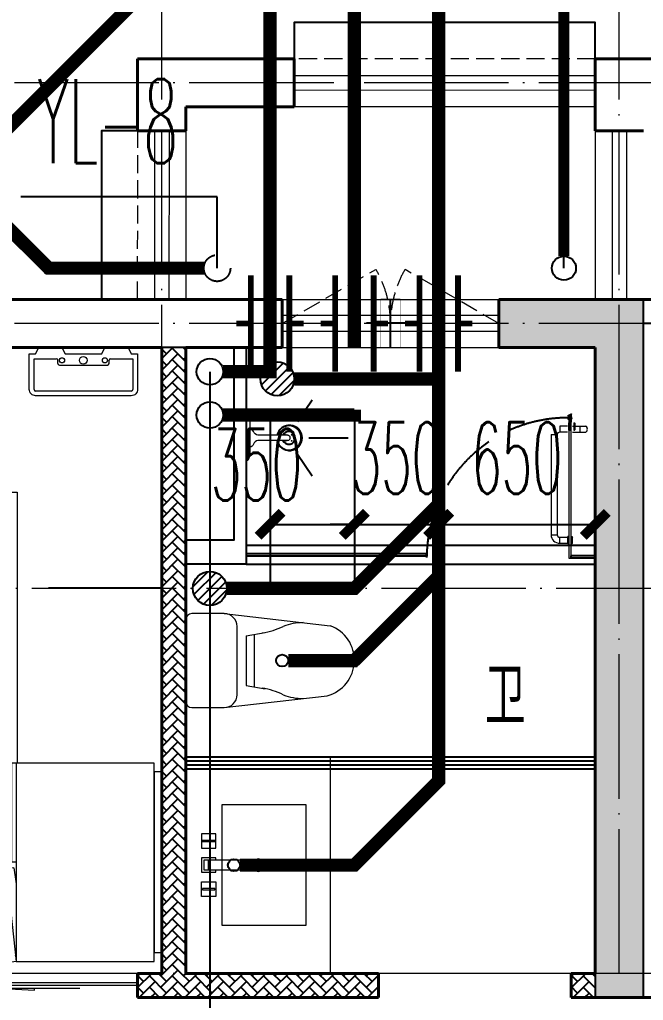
# Model space of a CAD drawing. Extents: x 27938 to 1042331, y -235042 to 1535213.
# Drawn here: x 723927 to 726517, y 679745 to 683820 of the extents above; entities that cross this region are included whole.
import ezdxf

# ---------------------------------------------------------------- set-up
doc = ezdxf.new("R2010")
doc.units = 0
doc.header["$LTSCALE"] = 1000
doc.header["$MEASUREMENT"] = 0
doc.linetypes.add('DASH', pattern=[0.35, 0.25, -0.1])
doc.linetypes.add('DOTE', pattern=[2.42, 2, -0.2, 0.02, -0.2])
for name, color, linetype in [('$RECOVER_210609100354-13', 7, 'Continuous'), ('$RECOVER_210609100354-32', 7, 'Continuous'), ('AH-FURNITURE', 1, 'Continuous'), ('COLUMN', 9, 'Continuous'), ('CURTWALL', 4, 'Continuous'), ('DIM_凝结', 3, 'Continuous'), ('DIM_污水', 3, 'Continuous'), ('DIM_雨水', 3, 'Continuous'), ('DIM_餐饮排水', 3, 'Continuous'), ('EQUIP_地漏', 7, 'Continuous'), ('EQUIP_污水', 7, 'Continuous'), ('IP-bath&kitchen-JOHNSON', 4, 'Continuous'), ('P-bath&kitchen-JOHNSON', 4, 'Continuous'), ('PIPE-凝结', 150, 'N'), ('PIPE-污水', 2, 'W'), ('PIPE-雨水', 4, 'Y'), ('PIPE-餐饮排水', 41, 'P'), ('PUB_TEXT', 4, 'Continuous'), ('TWT_DIM', 3, 'Continuous'), ('VALVE_污水', 7, 'Continuous'), ('VPIPE-凝结', 150, 'Continuous'), ('VPIPE-污水', 2, 'W'), ('VPIPE-雨水', 4, 'DASH'), ('VPIPE-餐饮排水', 41, 'P'), ('保温', 6, 'Continuous'), ('建筑-排气道', 9, 'Continuous'), ('机电标识类', 1, 'Continuous'), ('看线', 251, 'Continuous')]:
    doc.layers.add(name, color=color, linetype=linetype)
for name, color, linetype, lineweight in [('DOTE', 19, 'DOTE', 9), ('LVTRY', 1, 'Continuous', 13), ('PUB_HATCH', 8, 'Continuous', 9), ('WALL', 9, 'Continuous', 40), ('WINDOW', 8, 'Continuous', 15), ('平面-栏杆', 135, 'Continuous', 15), ('平面-看线', 45, 'Continuous', 15), ('平面-空调室内机', 176, 'Continuous', 9), ('平面-空调预留孔', 173, 'Continuous', 15), ('空调', 76, 'Continuous', 13), ('立面-洞口示意', 152, 'Continuous', 13)]:
    doc.layers.add(name, color=color, linetype=linetype, lineweight=lineweight)
doc.styles.add('_TCH_DIM_T3', font='SIMPLEX.shx', dxfattribs={"width": 0.494118, "bigfont": 'GBCBIG.shx'})
doc.styles.add('_TWT_SERIAL', font='simplex.shx', dxfattribs={"width": 0.6, "oblique": 10, "height": 3, "bigfont": 'aadri.shx'})
doc.styles.add('DIM_FONT', font='SIMPLEX.shx', dxfattribs={"width": 0.56})
doc.styles.get("Standard").update_dxf_attribs({"font": 'gbenor.shx', "bigfont": 'gbcbig.shx'})
doc.linetypes.add('N', pattern='A,3,-0.2,["N",Standard,S=0.25,R=0,X=-0.1,Y=-0.115],-0.2', length=3.4)
doc.linetypes.add('P', pattern='A,3,-0.2,["P",Standard,S=0.25,R=0,X=-0.1,Y=-0.115],-0.2', length=3.4)
doc.linetypes.add('W', pattern='A,3,-0.2,["W",Standard,S=0.25,R=0,X=-0.1,Y=-0.115],-0.2', length=3.4)
doc.linetypes.add('Y', pattern='A,3,-0.2,["Y",Standard,S=0.25,R=0,X=-0.1,Y=-0.115],-0.2', length=3.4)
doc.dimstyles.new('_TWT_ARCH&&100', dxfattribs={"dimtxt": 297.5, "dimasz": 100, "dimexe": 250, "dimexo": 300, "dimgap": 126.25, "dimtad": 1, "dimdec": 0, "dimzin": 0, "dimdsep": 46, "dimtxsty": '_TCH_DIM_T3', "dimblk": 'ARCHTICK', "dimcen": 0.09, "dimclrt": 7, "dimazin": 2, "dimtfac": 1, "dimtdec": 0, "dimtix": 1, "dimtmove": 2, "dimatfit": 3, "dimfxl": 1, "dimtolj": 1, "dimtzin": 0, "dimarcsym": 0})
pattern_1 = [(45, (0, 0), (0, 47.4157523), [100.584, -33.528]), (135, (23.708, 23.708), (3e-15, 47.4157523), [100.584, -33.528])]

# ---------------------------------------------------------------- blocks, each defined once
blk = doc.blocks.new('HFHFHFHFTF')
at = {"layer": 'PUB_HATCH'}
blk.add_hatch(color=256, dxfattribs=at).paths.add_polyline_path([(580416.6, 373823.7), (579816.6, 373823.7), (579816.6, 373623.7), (580216.6, 373623.7), (580216.6, 370923.7), (580416.6, 370923.7)])
at = {"layer": 'COLUMN', "color": 8}
for p, q in [((580416.6, 373823.7), (579816.6, 373823.7)), ((579816.6, 373823.7), (579816.6, 373623.7)), ((580416.6, 370923.7), (580416.6, 373823.7)), ((579816.6, 373623.7), (580216.6, 373623.7)), ((580216.6, 373623.7), (580216.6, 370923.7)), ((580216.6, 370923.7), (580416.6, 370923.7))]:
    blk.add_line(p, q, dxfattribs=at)
blk = doc.blocks.new('dongkong')
at = {"color": 0}
blk.add_wipeout([(-603756, 210771), (-603756, 210570.8), (-603836, 210570.8), (-603836, 210771)], dxfattribs=at)
at = {"layer": '机电标识类', "color": 0, "linetype": 'DASH', "ltscale": 400}
for p, q in [((-603796, 210771), (-603796, 210570.8)), ((-603896, 210670.7), (-603696, 210670.7))]:
    blk.add_line(p, q, dxfattribs=at)
at = {"layer": '空调', "color": 0, "linetype": 'DASH', "const_width": 2}
blk.add_lwpolyline([(-603756, 210771), (-603756, 210570.8), (-603836, 210570.8), (-603836, 210771)], close=True, dxfattribs=at)
blk = doc.blocks.new('VDVDVDCZSCCS')
at = {"layer": '保温', "linetype": 'ByBlock', "ltscale": 10}
h = blk.add_hatch(dxfattribs=at)
h.set_pattern_fill('AR-HBONE', color=251, scale=55)
h.set_pattern_definition(pattern_1)
h.paths.add_polyline_path([(554116.6, 373623.7), (554116.5, 371023.7), (554016.5, 371023.7), (554016.6, 373623.7)])
h = blk.add_hatch(dxfattribs=at)
h.set_pattern_fill('AR-HBONE', color=251, scale=55)
h.set_pattern_definition(pattern_1)
edge = h.paths.add_edge_path()
edge.add_line((553916.6, 370923.7), (553916.6, 371023.7))
edge.add_line((553917.7, 371023.7), (554916.5, 371023.7))
edge.add_line((554916.5, 371023.7), (554916.5, 370923.7))
edge.add_line((554916.5, 370923.7), (553916.6, 370923.7))
h = blk.add_hatch(dxfattribs=at)
h.set_pattern_fill('AR-HBONE', color=251, scale=55)
h.set_pattern_definition(pattern_1)
h.paths.add_polyline_path([(555716.5, 370923.7), (555716.5, 371023.7), (555816.5, 371023.7), (555816.5, 370923.7)])
at = {"layer": '保温', "color": 251, "linetype": 'ByBlock', "ltscale": 10}
blk.add_line((554116.6, 373623.7), (554016.6, 373623.7), dxfattribs=at)
blk = doc.blocks.new('A$C60D053AF')
at = {"layer": 'AH-FURNITURE', "color": 0}
for p, q in [((192.5, -71), (327.6, -71)), ((232.5, -90), (128.3, -90)), ((232.5, -110), (128.3, -110)), ((192.5, -91), (327.6, -91)), ((341.7, -96.9), (370, -143.2)), ((355.9, -82.7), (384.2, -129)), ((245, -129.5), (245, -122.5)), ((265, -129.5), (265, -122.5)), ((255, -281), (255, -251)), ((255, -281), (393, -281)), ((393, -281), (393, -251))]:
    blk.add_line(p, q, dxfattribs=at)
for points in [[(170, -68, 1), (170, -94), (192.5, -94), (192.5, -68)], [(234, -251), (414, -251, 0.414214), (424, -241), (424, -111, 0.414214), (414, -101), (234, -101, 0.414214), (224, -111), (224, -241, 0.414214)], [(268, -122.5), (268, -107, 0.414214), (248, -87), (232.5, -87), (232.5, -113), (242, -113), (242, -122.5)], [(242, -152, 1), (268, -152), (268, -129.5), (242, -129.5)], [(383.8, -161.2, 1), (402.2, -142.8), (386.3, -126.9), (367.9, -145.3)]]:
    blk.add_lwpolyline(points, format="xyb", close=True, dxfattribs=at)
for centre, radius in [((100, -100), 30), ((255, -152), 15), ((255, -152), 10), ((393, -152), 15), ((393, -152), 10)]:
    blk.add_circle(centre, radius, dxfattribs=at)
for radius in [40, 20]:
    blk.add_arc((327.6, -111), radius, 45, 90, dxfattribs=at)
blk = doc.blocks.new('*U40')
h = blk.add_hatch(color=0)
h.set_gradient(color1=(0, 0, 255), rotation=180, tint=1)
h.paths.add_polyline_path([(0, 0), (-6.35, -6.35), (-6.35, -2.159), (-15, -2.159), (-15, 2.159), (-6.35, 2.159), (-6.35, 6.35)])
at = {"color": 0, "linetype": 'Continuous'}
blk.add_lwpolyline([(0, 0), (-6.35, -6.35), (-6.35, -2.159), (-15, -2.159), (-15, 2.159), (-6.35, 2.159), (-6.35, 6.35)], close=True, dxfattribs=at)
blk = doc.blocks.new('sgrsefv')
at = {"layer": 'PUB_HATCH'}
blk.add_hatch(color=0, dxfattribs=at).paths.add_polyline_path([(1112933.3, 840916.3), (1112933.3, 840646.3), (1113073.3, 840646.3), (1113073.3, 840661.3), (1112968.3, 840661.3), (1112948.3, 840681.3), (1112948.3, 840881.3), (1112968.3, 840901.3), (1113288.3, 840901.3), (1113308.3, 840881.3), (1113308.3, 840681.3), (1113288.3, 840661.3), (1113183.3, 840661.3), (1113183.3, 840646.3), (1113323.3, 840646.3), (1113323.3, 840916.3)])
at = {"layer": 'LVTRY', "color": 0}
for p, q in [((1113073.3, 840661.3), (1113073.3, 840646.3)), ((1113183.3, 840661.3), (1113183.3, 840646.3))]:
    blk.add_line(p, q, dxfattribs=at)
for points in [[(1112918.3, 840931.3), (1113338.3, 840931.3), (1113338.3, 840631.3), (1112918.3, 840631.3)], [(1112933.3, 840916.3), (1113323.3, 840916.3), (1113323.3, 840646.3), (1112933.3, 840646.3)], [(1113288.3, 840661.3), (1112968.3, 840661.3), (1112948.3, 840681.3), (1112948.3, 840881.3), (1112968.3, 840901.3), (1113288.3, 840901.3), (1113308.3, 840881.3), (1113308.3, 840681.3), (1113288.3, 840661.3)]]:
    blk.add_lwpolyline(points, close=True, dxfattribs=at)
at = {"layer": '立面-洞口示意', "color": 0}
blk.add_lwpolyline([(1112918.3, 840931.3), (1113181.8, 840837.4), (1113338.3, 840631.3)], dxfattribs=at)
at = {"layer": '建筑-排气道', "color": 8, "xscale": -5, "yscale": 5, "zscale": 5, "rotation": 270}
blk.add_blockref('*U40', (1113118.4, 840599), dxfattribs=at)
blk = doc.blocks.new('rtyg7uyhg')
at = {"layer": 'LVTRY', "color": 0}
for p, q in [((194234.6, 45488.8), (193621, 45488.8)), ((193590.3, 45458.1), (193590.3, 45069.5)), ((193896.4, 45429.9), (193857.6, 45326.3)), ((193925.8, 45440.4), (193940.1, 45432.2)), ((194265.3, 45069.5), (194265.3, 45458.1)), ((193682.3, 45407), (193887.8, 45407)), ((193875.3, 45316), (193945.6, 45401.5)), ((194111.9, 45407), (194173.3, 45407)), ((193621, 45130.8), (193621, 45345.6)), ((193857.6, 45326.3), (193875.3, 45316)), ((194009.6, 45345.6), (194009.6, 45130.8)), ((194050.5, 45130.8), (194050.5, 45345.6)), ((194234.6, 45345.6), (194234.6, 45130.8)), ((193948.3, 45069.5), (193682.3, 45069.5)), ((194173.3, 45069.5), (194111.9, 45069.5)), ((193621, 45038.8), (194234.6, 45038.8))]:
    blk.add_line(p, q, dxfattribs=at)
for centre, radius in [((193866.4, 45437.7), 20.5), ((193989.2, 45437.7), 20.5), ((194071, 45437.7), 20.5), ((193815.3, 45238.2), 25.6), ((194137.5, 45238.2), 25.6)]:
    blk.add_circle(centre, radius, dxfattribs=at)
for centre, radius, start, end in [((193621, 45458.1), 30.7, 90, 180), ((194234.6, 45458.1), 30.7, 360, 90), ((193915.6, 45422.7), 20.5, 60, 159.4623), ((193929.8, 45414.5), 20.5, 320.5377, 60), ((193682.3, 45345.6), 61.4, 90, 180), ((193948.3, 45345.6), 61.4, 360, 90), ((194111.9, 45345.6), 61.4, 90, 180), ((194173.3, 45345.6), 61.4, 360, 90), ((193682.3, 45130.8), 61.4, 180, 270), ((193948.3, 45130.8), 61.4, 270, 360), ((194111.9, 45130.8), 61.4, 180, 270), ((194173.3, 45130.8), 61.4, 270, 360), ((193621, 45069.5), 30.7, 180, 270), ((194234.6, 45069.5), 30.7, 270, 360)]:
    blk.add_arc(centre, radius, start, end, dxfattribs=at)
at = {"layer": 'LVTRY', "color": 0, "style": 'DIM_FONT', "width": 0.8, "flags": 9}
for tag in ['YSIZE', 'XSIZE']:
    blk.add_attdef(tag, (193927.8, 45487.8), '', height=0.5, rotation=90, dxfattribs=at)
blk = doc.blocks.new('A-Kitchen-7')
at = {"layer": 'LVTRY', "color": 0}
for p, q in [((-518.7, 779.7), (-7.2, 834.3)), ((-7.2, 834.3), (-3.6, 810.6)), ((-515, 756), (-518.7, 779.7)), ((-3.6, 810.6), (-515, 756)), ((-29.1, 767), (-112.1, 756)), ((-29.1, 767), (-35.2, 806.4)), ((515, 780), (0, 780)), ((0, 756), (0, 780)), ((515, 756), (515, 780)), ((515, 756), (-515, 756)), ((-515, 756), (-515, 40)), ((-485.6, 760.5), (-484.9, 756)), ((515, 40), (515, 756)), ((-515, 40), (515, 40))]:
    blk.add_line(p, q, dxfattribs=at)
blk.add_lwpolyline([(-468.9, 40), (-468.9, 0), (468.9, 0), (468.9, 40)], close=True, dxfattribs=at)
blk = doc.blocks.new('FRSDFDGDGDRGDR')
at = {"layer": '平面-空调预留孔', "color": 0}
for p, q in [((699612.3, 775044), (699612.3, 775441.2)), ((699618.9, 775447.8), (699746.3, 775447.8)), ((699746.3, 775447.8), (699746.3, 775355.4)), ((699719.9, 775342.2), (699719.9, 775143)), ((699726.5, 775348.8), (699739.7, 775348.8)), ((699726.5, 775136.4), (699739.7, 775136.4)), ((699746.3, 775129.8), (699746.3, 775037.4)), ((699746.3, 775037.4), (699618.9, 775037.4))]:
    blk.add_line(p, q, dxfattribs=at)
blk.add_lwpolyline([(699766.1, 775166.7), (699792.5, 775153.5), (699792.5, 775057.2), (699766.1, 775044), (699766.1, 775017.6), (699618.9, 775017.6, -0.414214), (699592.5, 775044), (699592.5, 775441.2, -0.414214), (699618.9, 775467.6), (699766.1, 775467.6), (699766.1, 775441.2), (699792.5, 775428), (699792.5, 775331.6), (699766.1, 775318.4)], format="xyb", close=True, dxfattribs=at)
for centre, radius in [((699739.7, 775331.6), 10.6), ((699739.7, 775243.2), 15.8), ((699739.7, 775153.5), 10.6)]:
    blk.add_circle(centre, radius, dxfattribs=at)
for centre, start, end in [((699618.9, 775441.2), 90, 180), ((699726.5, 775342.2), 90, 180), ((699739.7, 775355.4), 270, 360), ((699726.5, 775143), 180, 270), ((699739.7, 775129.8), 0, 90), ((699618.9, 775044), 180, 270)]:
    blk.add_arc(centre, 6.6, start, end, dxfattribs=at)
blk = doc.blocks.new('vcxvcdfvdxv')
at = {"layer": 'LVTRY', "color": 0}
for p, q in [((582293.7, 370358.3), (582763.9, 370358.3)), ((582393.7, 369458.3), (582393.7, 370358.3)), ((582547.9, 370115.4), (582763.9, 370358.3)), ((582763.9, 370358.3), (582763.9, 369458.3)), ((582703.7, 370278.3), (582303.7, 370278.3)), ((582338.7, 370238.3), (582623.7, 370238.3)), ((582338.7, 370233.3), (582623.7, 370233.3)), ((582393.7, 370268.3), (582393.7, 369548.3)), ((582578.9, 370168.3), (582578.9, 370258.3)), ((582578.9, 370258.3), (582583.4, 370258.3)), ((582583.4, 370258.3), (582583.4, 370168.3)), ((582713.7, 369548.3), (582713.7, 370268.3)), ((582428.7, 370018.3), (582428.7, 370228.3)), ((582433.7, 370018.3), (582433.7, 370228.3)), ((582628.7, 370228.3), (582628.7, 370018.3)), ((582633.7, 370228.3), (582633.7, 370018.3)), ((582583.4, 370168.3), (582578.9, 370168.3)), ((582293.7, 370115.4), (582547.9, 370115.4)), ((582393.7, 369700.3), (582393.7, 370115.4)), ((582408.7, 370125.6), (582536.2, 370125.6)), ((582408.7, 370121.1), (582408.7, 370125.6)), ((582536.2, 370121.1), (582408.7, 370121.1)), ((582653.7, 370125.6), (582526.2, 370125.6)), ((582526.2, 370125.6), (582526.2, 370121.1)), ((582526.2, 370121.1), (582653.7, 370121.1)), ((582536.2, 370125.6), (582536.2, 370121.1)), ((582547.9, 370115.4), (582547.9, 369700.3)), ((582653.7, 370121.1), (582653.7, 370125.6)), ((582583.4, 370078.3), (582578.9, 370078.3)), ((582578.9, 370078.3), (582578.9, 369988.3)), ((582583.4, 369988.3), (582583.4, 370078.3)), ((582623.7, 370013.3), (582338.7, 370013.3)), ((582623.7, 370008.3), (582338.7, 370008.3)), ((582578.9, 369988.3), (582583.4, 369988.3)), ((582693.1, 369958.3), (582654.3, 369958.3)), ((582673.7, 369938.9), (582673.7, 369977.7)), ((582673.7, 369838.9), (582673.7, 369877.7)), ((582578.9, 369738.3), (582578.9, 369828.3)), ((582578.9, 369828.3), (582583.4, 369828.3)), ((582583.4, 369828.3), (582583.4, 369738.3)), ((582693.1, 369858.3), (582654.3, 369858.3)), ((582623.7, 369808.3), (582338.7, 369808.3)), ((582623.7, 369803.3), (582338.7, 369803.3)), ((582428.7, 369798.3), (582428.7, 369588.3)), ((582433.7, 369798.3), (582433.7, 369588.3)), ((582628.7, 369588.3), (582628.7, 369798.3)), ((582633.7, 369588.3), (582633.7, 369798.3)), ((582583.4, 369738.3), (582578.9, 369738.3)), ((582547.9, 369700.3), (582293.7, 369700.3)), ((582536.2, 369695.6), (582408.7, 369695.6)), ((582408.7, 369695.6), (582408.7, 369691.1)), ((582408.7, 369691.1), (582536.2, 369691.1)), ((582526.2, 369691.1), (582526.2, 369695.6)), ((582526.2, 369695.6), (582653.7, 369695.6)), ((582653.7, 369691.1), (582526.2, 369691.1)), ((582536.2, 369691.1), (582536.2, 369695.6)), ((582763.9, 369458.3), (582547.9, 369700.3)), ((582653.7, 369695.6), (582653.7, 369691.1)), ((582583.4, 369648.3), (582578.9, 369648.3)), ((582578.9, 369648.3), (582578.9, 369558.3)), ((582583.4, 369558.3), (582583.4, 369648.3)), ((582338.7, 369583.3), (582623.7, 369583.3)), ((582303.7, 369538.3), (582703.7, 369538.3)), ((582338.7, 369578.3), (582623.7, 369578.3)), ((582578.9, 369558.3), (582583.4, 369558.3)), ((582763.9, 369458.3), (582293.7, 369458.3))]:
    blk.add_line(p, q, dxfattribs=at)
blk.add_lwpolyline([(582893.7, 368758.3), (582893.7, 370758.3), (583993.7, 370758.3), (583993.7, 369632.3)], dxfattribs=at)
for centre, radius in [((582481.2, 370123.3), 29.7), ((582481.2, 370123.3), 11.7), ((582673.7, 369958.3), 17), ((582673.7, 369858.3), 17), ((582481.2, 369693.3), 29.7), ((582481.2, 369693.3), 11.7)]:
    blk.add_circle(centre, radius, dxfattribs=at)
for centre, radius, start, end in [((582403.7, 370268.3), 10, 90, 180), ((582703.7, 370268.3), 10, 0, 90), ((582438.7, 370228.3), 10, 90, 180), ((582438.7, 370228.3), 5, 90, 180), ((582623.7, 370228.3), 10, 0, 90), ((582623.7, 370228.3), 5, 0, 90), ((582481.2, 370123.3), 56.7, 2.2742, 87.7258), ((582481.2, 370123.3), 52.2, 2.4704, 87.5296), ((582581.2, 370123.3), 56.7, 92.2742, 177.7258), ((582581.2, 370123.3), 52.2, 92.4704, 177.5296), ((582481.2, 370123.3), 56.7, 272.2742, 357.7258), ((582481.2, 370123.3), 52.2, 272.4704, 357.5296), ((582581.2, 370123.3), 56.7, 182.2742, 267.7258), ((582581.2, 370123.3), 52.2, 182.4704, 267.5296), ((582438.7, 370018.3), 10, 180, 270), ((582438.7, 370018.3), 5, 180, 270), ((582623.7, 370018.3), 5, 270, 0), ((582623.7, 370018.3), 10, 270, 0), ((582438.7, 369798.3), 10, 90, 180), ((582438.7, 369798.3), 5, 90, 180), ((582623.7, 369798.3), 10, 0, 90), ((582623.7, 369798.3), 5, 0, 90), ((582481.2, 369693.3), 56.7, 2.2742, 87.7258), ((582481.2, 369693.3), 52.2, 2.4704, 87.5296), ((582581.2, 369693.3), 56.7, 92.2742, 177.7258), ((582581.2, 369693.3), 52.2, 92.4704, 177.5296), ((582481.2, 369693.3), 56.7, 272.2742, 357.7258), ((582481.2, 369693.3), 52.2, 272.4704, 357.5296), ((582581.2, 369693.3), 56.7, 182.2742, 267.7258), ((582581.2, 369693.3), 52.2, 182.4704, 267.5296), ((582438.7, 369588.3), 10, 180, 270), ((582438.7, 369588.3), 5, 180, 270), ((582623.7, 369588.3), 5, 270, 0), ((582623.7, 369588.3), 10, 270, 0), ((582403.7, 369548.3), 10, 180, 270), ((582703.7, 369548.3), 10, 270, 0)]:
    blk.add_arc(centre, radius, start, end, dxfattribs=at)
at = {"color": 8}
for name, p in [('sgrsefv', (-530624.6, -469573)), ('rtyg7uyhg', (389578.4, 325769.5))]:
    blk.add_blockref(name, p, dxfattribs=at)
at = {"color": 8, "rotation": 90}
blk.add_blockref('FRSDFDGDGDRGDR', (1359511.2, -328434.2), dxfattribs=at)
at = {"color": 8, "xscale": -1, "rotation": 90}
blk.add_blockref('A$C60D053AF', (582713.7, 371358.3), dxfattribs=at)
at = {"layer": 'LVTRY', "color": 8, "extrusion": (0, 0, -1), "xscale": -0.7999999999883585, "yscale": 0.7999999999883585, "zscale": -0.7999999999883585, "rotation": 270}
blk.add_blockref('A-Kitchen-7', (-584593.7, 369220.3), dxfattribs=at)
blk = doc.blocks.new('HFTHFFGHFH')
at = {"layer": 'DOTE', "linetype": 'DOTE', "ltscale": 0.3}
for p, q in [((578416.6, 602648.8), (578416.6, 612948.8)), ((580316.6, 602648.8), (580316.6, 612948.8)), ((587116.6, 606348.8), (534316.6, 606348.8)), ((587116.6, 605348.8), (534316.6, 605348.8)), ((534316.6, 604248.8), (587116.6, 604248.8)), ((587116.6, 602648.8), (534316.6, 602648.8))]:
    blk.add_line(p, q, dxfattribs=at)
blk = doc.blocks.new('rrrrrrrrrrrra')
at = {"color": 0}
for p, q in [((-112.4, 458.7), (-112.4, 324.3)), ((252.6, 483.7), (-87.4, 483.7)), ((277.6, 324.3), (277.6, 458.7)), ((-112.4, 324.3), (-63.7, -103.4)), ((277.6, 324.3), (227.5, -115.6)), ((-59.1, 271.1), (224.3, 271.1)), ((-20.6, 232.4), (-34.2, 153.6)), ((185.8, 232.4), (-20.6, 232.4)), ((185.8, 232.4), (199.4, 153.6)), ((191.3, 200.5), (-26.1, 200.5))]:
    blk.add_line(p, q, dxfattribs=at)
for centre, radius, start, end in [((-87.4, 458.7), 25, 90, 180), ((252.6, 458.7), 25, 0, 90), ((-59.1, 324.3), 53.3, 180, 270), ((224.3, 324.3), 53.3, 270, 0), ((-322.6, 209.8), 293.8, 333.5369, 351.4828), ((487.8, 209.8), 293.8, 188.5172, 206.4631), ((149, -3.2), 224.1, 158.5202, 180), ((16.2, -3.2), 224.1, 0, 21.4798), ((83.8, -63.6), 152.8, 195.0773, 340.1181)]:
    blk.add_arc(centre, radius, start, end, dxfattribs=at)
blk = doc.blocks.new('A$C1E0F638F')
at = {"color": 0}
for points in [[(499.7, 435.1), (499.7, 85.1), (0, 85.1), (0, 435.1)], [(269.9, 30), (229.9, 30), (229.9, 195), (269.9, 195)], [(119.9, 0), (179.9, 0), (179.9, 60), (119.9, 60)], [(146.9, 55), (152.9, 55), (152.9, 5), (146.9, 5)], [(379.9, 0), (319.9, 0), (319.9, 60), (379.9, 60)], [(352.9, 55), (346.9, 55), (346.9, 5), (352.9, 5)], [(229.9, 30), (269.9, 30), (269.9, 10), (229.9, 10)]]:
    blk.add_lwpolyline(points, close=True, dxfattribs=at)
blk.add_lwpolyline([(269.9, 60), (279.9, 60), (279.9, 0), (219.9, 0), (219.9, 60), (229.9, 60)], dxfattribs=at)
blk.add_circle((249.9, 236.3), 26, dxfattribs=at)
blk = doc.blocks.new('135')
blk.add_hatch(color=0).paths.add_polyline_path([(4.8, 1.8), (3.6, -1), (-4.7, 2.5), (-3.5, 5.3)])
at = {"color": 0}
for p, q in [((-6.3, 2.6), (5.4, -2.3)), ((-5.7, 2.9), (-5.2, 2.7)), ((-5.6, 18.9), (-3.4, 19.4)), ((-3.4, 19.4), (-5.5, 19.4)), ((5.2, 10.9), (-5.3, 10.9)), ((5.2, 9.7), (-5.2, 9.7)), ((-5.2, 2.7), (-3.8, 5.9)), ((-5, 10.9), (-5, 30.5)), ((-3.8, 5.9), (5.4, 2.1)), ((0, 0), (0, 39.1)), ((5.6, 18.9), (3.4, 19.3)), ((3.4, 19.3), (5.6, 19.3)), ((4.1, -1.2), (5.4, 2.1)), ((5, 10.9), (5, 32.3)), ((4.1, -1.2), (5.7, -1.8))]:
    blk.add_line(p, q, dxfattribs=at)
for centre, radius, start, end in [((6.2, 15.8), 13.5, 151.0147, 204.8403), ((13.5, 4.2), 20.5, 163.0924, 182.0012), ((-6, 3.6), 1, 184.2275, 248.4661), ((8.6, 15.5), 14.6, 166.278, 198.0953), ((13.5, 4.2), 19.5, 163.7443, 182.5269), ((-5.5, 3.3), 0.5, 181.9385, 247.2597), ((-5.2, 22.1), 0.5, 335.7643, 151.0147), ((3.8, 18.1), 9.42, 155.7643, 171.9773), ((5.2, 22.3), 0.5, 29.8425, 204.574), ((-5.9, 17.2), 11.7, 10.475, 24.574), ((29.1, 6.7), 24, 172.9439, 199.2318), ((-6.3, 15.4), 12.4, 338.6449, 16.0476), ((-6, 15.8), 13.4, 334.9111, 29.8425), ((26.4, 6.3), 20.6, 169.1454, 199.9526), ((5.9, -1.2), 1.17, 247.4597, 19.9526), ((5.9, -1.4), 0.5, 247.4597, 19.2318)]:
    blk.add_arc(centre, radius, start, end, dxfattribs=at)
blk.add_open_spline([(-5, 30.5), (-4.1, 31.3), (-2.3, 33), (0.9, 29.2), (3.5, 31.1), (5, 32.3)], degree=3, knots=[0, 0, 0, 0, 3.066329, 6.218313, 11.124135, 11.124135, 11.124135, 11.124135], dxfattribs=at)
blk = doc.blocks.new('SDFAWERAWER')
at = {"layer": 'LVTRY', "color": 0}
for p, q in [((593941.2, -1242210.1), (593783.7, -1242594.8)), ((593941.2, -1242210.1), (593964.6, -1242219.7)), ((593987.8, -1242190.5), (593978.2, -1242214)), ((594017.1, -1242202.5), (593987.8, -1242190.5)), ((594015.8, -1242220.4), (594027.2, -1242192.7)), ((594025.7, -1242203.9), (594018.5, -1242221.5)), ((594022.6, -1242211.4), (594029.8, -1242193.8)), ((594025.4, -1242210.8), (594031.1, -1242196.8)), ((594027.2, -1242192.7), (594033, -1242195.1)), ((594029.8, -1242193.8), (594031.1, -1242196.8)), ((594032.2, -1242197.2), (594033, -1242195.1)), ((594033, -1242195.1), (594034, -1242197.4)), ((594033.8, -1242197.9), (594034, -1242197.4)), ((594047.3, -1242200.9), (594035.9, -1242228.7)), ((594041.6, -1242228.5), (594051.2, -1242205)), ((594049.9, -1242202), (594043.3, -1242218.2)), ((594047.3, -1242200.9), (594049.9, -1242202)), ((594049.9, -1242202), (594051.2, -1242205)), ((593964.6, -1242219.7), (593807.2, -1242604.4)), ((594007.5, -1242226), (593978.2, -1242214)), ((594015.8, -1242220.4), (594021.7, -1242222.8)), ((594018.5, -1242221.5), (594021.5, -1242220.3)), ((594025.4, -1242210.8), (594021.5, -1242220.3)), ((594022.6, -1242220.7), (594021.7, -1242222.8)), ((594021.7, -1242222.8), (594023.9, -1242221.9)), ((594024.2, -1242221.4), (594023.9, -1242221.9)), ((594027.7, -1242234.3), (594078.4, -1242255)), ((594035.9, -1242228.7), (594038.6, -1242229.7)), ((594037.3, -1242210.8), (594088, -1242231.6)), ((594038.6, -1242229.7), (594045.2, -1242213.6)), ((594038.6, -1242229.7), (594041.6, -1242228.5)), ((594057.1, -1242246.3), (594066.7, -1242222.8)), ((593783.7, -1242594.8), (593807.2, -1242604.4)), ((593803.2, -1242641.3), (593812.8, -1242617.9)), ((593812.8, -1242617.9), (593842.2, -1242629.9)), ((593803.2, -1242641.3), (593832.6, -1242653.3)), ((593842.2, -1242629.9), (593832.6, -1242653.3)), ((593833.8, -1242656.3), (593832.6, -1242653.3)), ((593845.2, -1242628.6), (593833.8, -1242656.3)), ((593836.5, -1242657.4), (593833.8, -1242656.3)), ((593847.8, -1242629.7), (593836.5, -1242657.4)), ((593845.2, -1242628.6), (593842.2, -1242629.9)), ((593847.8, -1242629.7), (593845.2, -1242628.6)), ((593847.1, -1242661.8), (593858.5, -1242634.1)), ((593849.8, -1242662.9), (593861.2, -1242635.2)), ((593852.1, -1242661.9), (593862.1, -1242637.4)), ((593858.5, -1242634.1), (593861.2, -1242635.2)), ((593861.2, -1242635.2), (593862.1, -1242637.4)), ((593847.1, -1242661.8), (593849.8, -1242662.9))]:
    blk.add_line(p, q, dxfattribs=at)
blk.add_lwpolyline([(593823.5, -1242717), (594045.8, -1242173.9), (594036.5, -1242170.2), (593814.2, -1242713.2)], close=True, dxfattribs=at)
blk.add_arc((594075.3, -1242240), 15.3, 281.7932, 33.7019, dxfattribs=at)
for centre, major_axis, start_param, end_param in [((593974.2, -1242223.6), (3.93, 9.6), 0, 1.570796), ((593816.8, -1242608.3), (13.5, 33.1), 1.570796, 3.141593), ((593816.8, -1242608.3), (3.93, 9.6), 1.570796, 3.141593)]:
    blk.add_ellipse(centre, major_axis=major_axis, ratio=1, start_param=start_param, end_param=end_param, dxfattribs=at)
at = {"layer": 'P-bath&kitchen-JOHNSON', "color": 0, "linetype": 'DASH'}
blk.add_arc((593809.8, -1242714), 586.2, 67.5369, 157.1325, dxfattribs=at)
at = {"layer": 'LVTRY', "color": 8, "xscale": -1, "rotation": 157.7329157530927}
blk.add_blockref('135', (594045.3, -1242161.9), dxfattribs=at)
blk = doc.blocks.new('A$C5DCB2F21')
at = {"layer": 'IP-bath&kitchen-JOHNSON', "color": 0}
for p, q in [((-68.3, -213.2), (-157.7, -275)), ((68.2, -213.2), (157.6, -275)), ((-0.1, -261.4), (-0.1, -424.7))]:
    blk.add_line(p, q, dxfattribs=at)
for centre, major_axis, ratio, start_param, end_param in [((0, -178.8), (-51, 0), 0.990052, -1.36297, 4.504563), ((0, -177.8), (-26.8, 0), 0.994812, -1.167677, 4.309269)]:
    blk.add_ellipse(centre, major_axis=major_axis, ratio=ratio, start_param=start_param, end_param=end_param, dxfattribs=at)
at = {"layer": 'LVTRY', "color": 0}
for p, q in [((73.6, 0), (-73.6, 0)), ((-10.5, -173.5), (-10.5, -49.3)), ((10.6, -173.5), (10.6, -49.3))]:
    blk.add_line(p, q, dxfattribs=at)
blk.add_lwpolyline([(73.6, 0), (73.6, -15.8), (-73.6, -15.8), (-73.6, 0)], dxfattribs=at)
for points in [[(-26.3, -30.7, -0.364142), (-37.8, -15.8, -0.020495)], [(-10.5, -49.4, 0.214893), (-26.3, -30.7, 7.649644)], [(10.6, -49.3, -0.21439), (26.3, -30.7, -7.649644)], [(26.3, -30.7, 0.364142), (37.8, -15.8, 0.020495)]]:
    blk.add_lwpolyline(points, format="xyb", dxfattribs=at)
blk.add_arc((0, -173.5), 10.5, 180, 0, dxfattribs=at)
for centre, major_axis, ratio, start_param, end_param in [((0, -181.3), (53.6, 0), 0.987577, 1.76809, 7.656688), ((-12.4, -164.7), (0, 1.43), 0.85, -1.570796, 4.712389), ((-12.4, -189.2), (0, 1.43), 0.85, 4.712389, 10.995574), ((12.5, -164.7), (0, 1.43), 0.85, 4.712389, 10.995574), ((12.5, -189.2), (0, 1.43), 0.85, 4.712389, 10.995574)]:
    blk.add_ellipse(centre, major_axis=major_axis, ratio=ratio, start_param=start_param, end_param=end_param, dxfattribs=at)
blk = doc.blocks.new('_ArchTick')
at = {"color": 0, "linetype": 'ByBlock', "const_width": 0.4}
blk.add_lwpolyline([(-0.5, -0.5), (0.5, 0.5)], dxfattribs=at)
blk = doc.blocks.new('*D152')
at = {"layer": 'Defpoints', "color": 0}
for p in [(724966.6, 682457.2), (725316.6, 682457.2), (725316.6, 681723)]:
    blk.add_point(p, dxfattribs=at)
at = {"layer": 'TWT_DIM', "color": 0, "lineweight": -2}
for p, q in [((724966.6, 682157.2), (724966.6, 681473)), ((725316.6, 682157.2), (725316.6, 681473)), ((724966.6, 681723), (725316.6, 681723))]:
    blk.add_line(p, q, dxfattribs=at)
at = {"layer": 'TWT_DIM', "color": 0, "lineweight": -2, "xscale": 100, "yscale": 100, "zscale": 100}
for p, rotation in [((724966.6, 681723), 179.999910245059), ((725316.6, 681723), 359.999910245059)]:
    blk.add_blockref('_ArchTick', p, dxfattribs=dict(at, rotation=rotation))
at = {"layer": 'TWT_DIM', "color": 7, "insert": (724910.1, 681970.6), "char_height": 297.5, "attachment_point": 5, "rotation": 359.9999, "style": '_TCH_DIM_T3'}
blk.add_mtext('\\A1;350', dxfattribs=at)
blk = doc.blocks.new('*D153')
at = {"layer": 'Defpoints', "color": 0}
for p in [(725316.6, 682457.2), (725666.6, 682457.2), (725666.6, 681723)]:
    blk.add_point(p, dxfattribs=at)
at = {"layer": 'TWT_DIM', "color": 0, "lineweight": -2}
for p, q in [((725316.6, 682157.2), (725316.6, 681473)), ((725666.6, 682157.2), (725666.6, 681473)), ((725316.6, 681723), (725216.6, 681723)), ((725316.6, 681723), (725666.6, 681723)), ((725666.6, 681723), (725766.6, 681723))]:
    blk.add_line(p, q, dxfattribs=at)
at = {"layer": 'TWT_DIM', "color": 0, "lineweight": -2, "xscale": 100, "yscale": 100, "zscale": 100}
for p, rotation in [((725316.6, 681723), 359.999910245084), ((725666.6, 681723), 179.999910245084)]:
    blk.add_blockref('_ArchTick', p, dxfattribs=dict(at, rotation=rotation))
at = {"layer": 'TWT_DIM', "color": 7, "insert": (725491.6, 681998), "char_height": 297.5, "attachment_point": 5, "rotation": 359.9999, "style": '_TCH_DIM_T3'}
blk.add_mtext('\\A1;350', dxfattribs=at)
blk = doc.blocks.new('*D154')
at = {"layer": 'Defpoints', "color": 0}
for p in [(725666.6, 682457.2), (726316.6, 682457.2), (726316.6, 681723)]:
    blk.add_point(p, dxfattribs=at)
at = {"layer": 'TWT_DIM', "color": 0, "lineweight": -2}
for p, q in [((725666.6, 682157.2), (725666.6, 681473)), ((726316.6, 682157.2), (726316.6, 681473)), ((725666.6, 681723), (726316.6, 681723))]:
    blk.add_line(p, q, dxfattribs=at)
at = {"layer": 'TWT_DIM', "color": 0, "lineweight": -2, "xscale": 100, "yscale": 100, "zscale": 100}
for p, rotation in [((725666.6, 681723), 179.9999102450641), ((726316.6, 681723), 359.9999102450641)]:
    blk.add_blockref('_ArchTick', p, dxfattribs=dict(at, rotation=rotation))
at = {"layer": 'TWT_DIM', "color": 7, "insert": (725991.6, 681998), "char_height": 297.5, "attachment_point": 5, "rotation": 359.9999, "style": '_TCH_DIM_T3'}
blk.add_mtext('\\A1;650', dxfattribs=at)
blk = doc.blocks.new('$DorLib2D$00000131')
at = {"color": 0, "linetype": 'Continuous'}
for p, q in [((0.15, 0.125), (0.2319, 0.1973)), ((0.2319, 0.1973), (0.2319, 0.125)), ((-0.5, 0.125), (-0.5, 0)), ((0.0192, 0.125), (-0.5, 0.125)), ((0.0192, 0), (0.0192, 0.125)), ((0.35, 0.125), (0.15, 0.125)), ((-0.5, 0), (0.0192, 0)), ((-0.024, 0), (0.5, 0)), ((-0.024, -0.125), (-0.024, 0)), ((0.5, 0), (0.5, -0.125)), ((-0.35, -0.125), (-0.15, -0.125)), ((-0.2319, -0.1973), (-0.2319, -0.125)), ((-0.15, -0.125), (-0.2319, -0.1973)), ((0.5, -0.125), (-0.024, -0.125))]:
    blk.add_line(p, q, dxfattribs=at)
blk = doc.blocks.new('$WINLIB2D$00000001')
at = {"color": 0}
for points in [[(-0.5, 0.5), (-0.5, -0.5)], [(-0.5, 0.5), (0.5, 0.5)], [(0.5, -0.5), (0.5, 0.5)], [(0.5, 0.1667), (-0.5, 0.1667)], [(0.5, -0.1667), (-0.5, -0.1667)], [(-0.5, -0.5), (0.5, -0.5)]]:
    blk.add_lwpolyline(points, dxfattribs=at)
blk = doc.blocks.new('$TwtSys$00000141')
for p, q in [((-141.3, 11.5), (-15.1, 137.7)), ((-141.3, 11.5), (-15.1, 137.7)), ((-130.8, -52.6), (52.6, 130.8)), ((-130.8, -52.6), (52.6, 130.8)), ((-99.7, -99.7), (99.7, 99.7)), ((-99.7, -99.7), (99.7, 99.7)), ((-48.5, -130.6), (131.4, 49.3)), ((-48.5, -130.6), (131.4, 49.3)), ((17.1, -138.4), (138.4, -17.1)), ((17.1, -138.4), (138.4, -17.1))]:
    blk.add_line(p, q)
blk.add_circle((0, 0), 141)
blk.add_circle((0, 0), 141)
blk = doc.blocks.new('$TwtSys$00000147')
blk.add_circle((0, 0, 0), 25)
blk = doc.blocks.new('$VALVE$00000553')
at = {"const_width": 30}
for points in [[(0, 100), (0, 175)], [(0, 100), (-250, 100), (-250, 100)], [(0, 100), (250, 100), (250, 100)], [(-250, -100), (-250, -100), (0, -100)], [(250, -100), (250, -100), (0, -100)], [(0, -175), (0, -100)]]:
    blk.add_lwpolyline(points, dxfattribs=at)

msp = doc.modelspace()

# ---------------------------------------------------------------- hatches: boundary and pattern name
at = {"layer": 'PIPE-污水'}
for points in [[(725316.6, 682177.2), (725316.6, 682149.7), (725344.1, 682149.7)], [(725316.6, 682177.2), (725344.1, 682177.2), (725344.1, 682149.7)], [(725316.6, 681456.9), (725316.6, 681429.4), (725328, 681429.4)], [(725316.6, 681456.9), (725336, 681437.4), (725328, 681429.4)], [(725316.6, 681157), (725316.6, 681129.5), (725328, 681129.5)], [(725316.6, 681157), (725336, 681137.6), (725328, 681129.5)], [(725666.6, 680657.2), (725686, 680637.7), (725694.1, 680645.8)], [(725666.6, 680657.2), (725694.1, 680657.2), (725694.1, 680645.8)], [(725316.6, 680307.2), (725316.6, 680279.7), (725328, 680279.7)], [(725316.6, 680307.2), (725336, 680287.7), (725328, 680279.7)]]:
    msp.add_hatch(color=256, dxfattribs=at).paths.add_polyline_path(points)
at = {"layer": 'PIPE-雨水'}
for points in [[(724046.6, 682787.2), (724027.1, 682767.7), (724035.2, 682759.7)], [(724046.6, 682787.2), (724046.6, 682759.7), (724035.2, 682759.7)]]:
    msp.add_hatch(color=256, dxfattribs=at).paths.add_polyline_path(points)
at = {"layer": 'PIPE-餐饮排水'}
for points in [[(724966.6, 682357.2), (724966.6, 682329.7), (724994.1, 682329.7)], [(724966.6, 682357.2), (724994.1, 682357.2), (724994.1, 682329.7)]]:
    msp.add_hatch(color=256, dxfattribs=at).paths.add_polyline_path(points)

# ---------------------------------------------------------------- linework, layer by layer
at = {"layer": '$RECOVER_210609100354-13', "color": 8}
msp.add_line((724516.6, 681457.2), (724046.4, 681457.2), dxfattribs=at)
at = {"layer": '$RECOVER_210609100354-32', "color": 8}
for points in [[(724866.6, 682457.2), (724866.6, 681556.9), (724616.6, 681556.9)], [(724816.6, 682457.2), (724816.6, 681656.9), (724616.6, 681656.9)]]:
    msp.add_lwpolyline(points, dxfattribs=at)
at = {"layer": 'CURTWALL', "color": 8}
for p, q in [((724616.6, 680757.2), (726316.6, 680757.2)), ((724616.6, 680757.2), (724616.6, 680707.2)), ((724616.6, 680740.5), (726316.6, 680740.5)), ((726316.6, 680757.2), (726316.6, 680707.2)), ((724616.6, 680723.8), (726316.6, 680723.8)), ((724616.6, 680707.2), (726316.6, 680707.2))]:
    msp.add_line(p, q, dxfattribs=at)
at = {"layer": 'DIM_凝结'}
msp.add_line((726186.6, 682787.2), (726186.6, 683979.8), dxfattribs=at)
at = {"layer": 'DIM_污水'}
msp.add_line((724716.6, 682177.2), (724716.6, 678570.3), dxfattribs=at)
at = {"layer": 'DIM_雨水'}
for p, q in [((724746.6, 683083), (723931.5, 683083)), ((724746.6, 682787.2), (724746.6, 683083))]:
    msp.add_line(p, q, dxfattribs=at)
at = {"layer": 'DIM_餐饮排水'}
msp.add_line((724716.6, 682357.2), (724716.6, 679140.5), dxfattribs=at)
at = {"layer": 'IP-bath&kitchen-JOHNSON', "color": 8}
for p, q in [((724866.6, 681636.9), (726316.6, 681636.9)), ((724866.6, 681601.9), (725616.6, 681601.9)), ((724866.6, 681591.9), (725616.6, 681591.9)), ((725616.6, 681591.9), (725616.6, 681601.9)), ((726316.6, 681591.9), (726216.6, 681591.9)), ((726216.6, 681581.9), (726216.6, 681591.9)), ((724866.6, 681556.9), (726316.6, 681556.9)), ((726316.6, 681581.9), (726216.6, 681581.9))]:
    msp.add_line(p, q, dxfattribs=at)
at = {"layer": 'LVTRY', "color": 8}
msp.add_lwpolyline([(725216.6, 679857.2), (724616.6, 679857.2), (724616.6, 680757.2), (725216.6, 680757.2)], close=True, dxfattribs=at)
at = {"layer": 'PIPE-凝结', "const_width": 45}
msp.add_lwpolyline([(726186.6, 682837.2), (726186.6, 686466.8)], dxfattribs=at)
at = {"layer": 'PIPE-污水', "const_width": 55}
for points in [[(725666.6, 682327.2), (725666.6, 687238.5)], [(725316.6, 682454.7), (725316.6, 686358.8)], [(725067.2, 682327.2), (725666.6, 682327.2)], [(725666.6, 681806.9), (725666.6, 682327.2)], [(724771.6, 682177.2), (725316.6, 682177.2)], [(725316.6, 682177.2), (725316.6, 682199.7)], [(725316.6, 681456.9), (725666.6, 681806.9)], [(725666.6, 681507), (725666.6, 681806.9)], [(725316.6, 681157), (725666.6, 681507)], [(725666.6, 680657.2), (725666.6, 681507)], [(724787.1, 681456.9), (725316.6, 681456.9)], [(725041.7, 681157), (725316.6, 681157)], [(725316.6, 680307.2), (725666.6, 680657.2)], [(724841.7, 680307.2), (725316.6, 680307.2)]]:
    msp.add_lwpolyline(points, dxfattribs=at)
at = {"layer": 'PIPE-雨水', "const_width": 55}
for points in [[(723746.6, 683087.2), (724046.6, 682787.2)], [(724691.6, 682787.2), (724046.6, 682787.2)]]:
    msp.add_lwpolyline(points, dxfattribs=at)
at = {"layer": 'PIPE-餐饮排水', "const_width": 55}
for points in [[(724966.6, 682357.2), (724966.6, 687179.8)], [(723836.7, 683327.4), (724616.6, 684107.2)], [(724771.6, 682357.2), (724966.6, 682357.2)]]:
    msp.add_lwpolyline(points, dxfattribs=at)
at = {"layer": 'VPIPE-凝结'}
msp.add_circle((726186.6, 682787.2), 50, dxfattribs=at)
at = {"layer": 'VPIPE-污水'}
msp.add_circle((724716.6, 682177.2), 55, dxfattribs=at)
at = {"layer": 'VPIPE-雨水'}
msp.add_circle((724746.6, 682787.2), 55, dxfattribs=at)
at = {"layer": 'VPIPE-餐饮排水'}
msp.add_circle((724716.6, 682357.2), 55, dxfattribs=at)
at = {"layer": 'WALL', "color": 8}
for p, q in [((724416.6, 683657.2), (724416.6, 683357.2)), ((724416.6, 683657.2), (725066.5, 683657.2)), ((725066.5, 683657.2), (725066.5, 683457.2)), ((726316.6, 683657.2), (726316.6, 683357.2)), ((726316.6, 683657.2), (726966.6, 683657.2)), ((724616.6, 683457.2), (724616.6, 683357.2)), ((724616.6, 683457.2), (725066.5, 683457.2)), ((724616.6, 683357.2), (724416.6, 683357.2)), ((726516.6, 683357.2), (726316.6, 683357.2)), ((724516.6, 682657.2), (723766.6, 682657.2)), ((725016.5, 682657.2), (724516.6, 682657.2)), ((725016.5, 682457.2), (725016.5, 682657.2)), ((726416.6, 682657.2), (725916.5, 682657.2)), ((725916.5, 682657.2), (725916.5, 682457.2)), ((723766.6, 682457.2), (724516.6, 682457.2)), ((724516.6, 682457.2), (724516.6, 679857.2)), ((724616.6, 682457.2), (724616.6, 679857.2)), ((724616.6, 682457.2), (725016.5, 682457.2)), ((725916.5, 682457.2), (726316.6, 682457.2)), ((726316.6, 682457.2), (726316.6, 679857.2)), ((724516.6, 679857.2), (724416.6, 679857.2)), ((724416.6, 679857.2), (724416.6, 679757.2)), ((725416.6, 679857.2), (724616.6, 679857.2)), ((725416.6, 679757.2), (725416.6, 679857.2)), ((726316.6, 679857.2), (726216.6, 679857.2)), ((726216.6, 679857.2), (726216.6, 679757.2)), ((724416.6, 679757.2), (724516.6, 679757.2)), ((724516.6, 679757.2), (725416.6, 679757.2)), ((726216.6, 679757.2), (726416.6, 679757.2)), ((726416.6, 679757.2), (726616.6, 679757.2))]:
    msp.add_line(p, q, dxfattribs=at)
at = {"layer": 'WINDOW'}
for p, q in [((724416.6, 679857.2), (722816.6, 679857.2)), ((726216.6, 679857.2, 800), (725416.6, 679857.2, 800))]:
    msp.add_line(p, q, dxfattribs=at)
at = {"layer": 'WINDOW', "linetype": 'DASH'}
for p, q in [((725416.6, 679857.2), (725416.6, 679757.2)), ((726216.6, 679757.2), (726216.6, 679857.2))]:
    msp.add_line(p, q, dxfattribs=at)
at = {"layer": '平面-栏杆', "color": 8}
for points in [[(725066.5, 683587.2), (726316.6, 683587.5)], [(725066.5, 683527.2), (726316.6, 683527.5)], [(724486.9, 683357.2), (724486.6, 682657.2)], [(724546.9, 683357.2), (724546.6, 682657.2)], [(726386.6, 683357.2), (726386.9, 682657.2)], [(726446.6, 683357.2), (726446.9, 682657.2)]]:
    msp.add_lwpolyline(points, dxfattribs=at)
at = {"layer": '平面-看线', "color": 8, "linetype": 'DASH', "ltscale": 0.3}
msp.add_line((724416.6, 682657.2), (724416.9, 683357.2), dxfattribs=at)
msp.add_lwpolyline([(726316.6, 683657.2), (725066.5, 683657.2)], dxfattribs=at)
at = {"layer": '平面-看线', "color": 8}
for points in [[(726316.6, 683457.2), (725066.5, 683457.2)], [(724616.9, 683357.2), (724616.6, 682657.2)], [(726316.6, 683357.2), (726316.9, 682657.2)]]:
    msp.add_lwpolyline(points, dxfattribs=at)
at = {"layer": '看线', "color": 8, "ltscale": 0.5}
for points in [[(726316.6, 683657.2), (726316.6, 683807.2), (725066.5, 683807.2), (725066.5, 683657.2)], [(724416.9, 683357.2), (724266.9, 683357.2), (724266.9, 682657.2)]]:
    msp.add_lwpolyline(points, dxfattribs=at)

# ---------------------------------------------------------------- block references
at = {"color": 8}
for name, p in [('HFHFHFHFTF', (146100, 308833.4)), ('vcxvcdfvdxv', (139922.9, 311098.8))]:
    msp.add_blockref(name, p, dxfattribs=at)
at = {"layer": 'EQUIP_地漏', "xscale": 0.5, "yscale": 0.5, "zscale": 0.5, "rotation": 180}
for p in [(724996.7, 682327.2), (724716.6, 681456.9)]:
    msp.add_blockref('$TwtSys$00000141', p, dxfattribs=at)
at = {"layer": 'EQUIP_污水'}
for p in [(725016.7, 681157), (724816.7, 680307.2)]:
    msp.add_blockref('$TwtSys$00000147', p, dxfattribs=at)
at = {"layer": 'IP-bath&kitchen-JOHNSON', "color": 8}
for name, p, rotation in [('A$C5DCB2F21', (724866.6, 682082.2), 90.00848852444699), ('SDFAWERAWER', (-294101.9, 1606742.4), 22.25976934310717)]:
    msp.add_blockref(name, p, dxfattribs=dict(at, rotation=rotation))
at = {"layer": 'LVTRY', "color": 8, "rotation": 90}
msp.add_blockref('rrrrrrrrrrrra', (725100.3, 681074.4), dxfattribs=at)
at = {"layer": 'LVTRY', "color": 8, "extrusion": (0, 0, -1), "zscale": -1, "rotation": 90}
msp.add_blockref('A$C1E0F638F', (-724681.5, 680057.5), dxfattribs=at)
at = {"layer": 'VALVE_污水', "xscale": 0.8, "yscale": -0.8, "zscale": 0.8, "rotation": 89.99999898662297}
msp.add_blockref('$VALVE$00000553', (724966.6, 682557.2), dxfattribs=at)
at = {"layer": 'WINDOW', "xscale": 1600, "yscale": -100, "zscale": 1600, "rotation": 180.0000000007281}
msp.add_blockref('$DorLib2D$00000131', (723616.6, 679807.2), dxfattribs=at)

# ---------------------------------------------------------------- texts
at = {"layer": 'DIM_雨水', "color": 7, "style": '_TWT_SERIAL', "width": 0.48}
msp.add_text('YL-8', height=350, dxfattribs=at).set_placement((724001.5, 683223))
at = {"layer": 'PUB_TEXT', "color": 8}
msp.add_text('卫', height=236.3, dxfattribs=at).set_placement((725857.8, 680891.5))

# ---------------------------------------------------------------- dimensions: what is measured, and where the dimension line sits
at = {"layer": 'TWT_DIM'}
dim = msp.add_aligned_dim(p1=(725666.6, 682457.2), p2=(726316.6, 682457.2), distance=-734.1, dimstyle='_TWT_ARCH&&100', dxfattribs=at)
dim.commit()
dim.dimension.update_dxf_attribs({"geometry": '*D154', "text_midpoint": (725991.6, 681998)})

# ---------------------------------------------------------------- next in the draw order: block references
at = {"layer": '平面-空调室内机', "color": 8, "ltscale": 0.3, "xscale": -1, "rotation": 180}
msp.add_blockref('dongkong', (1329262.5, 893230.3), dxfattribs=at)

# ---------------------------------------------------------------- next in the draw order: linework, layer by layer
at = {"layer": 'WINDOW', "color": 8, "linetype": 'DASH', "ltscale": 0.3}
for points in [[(725016.6, 682557.2), (725406.3, 682782.1, -0.131605), (725466.6, 682557.2)], [(725916.6, 682557.2), (725526.8, 682782.1, 0.131605), (725466.6, 682557.2)]]:
    msp.add_lwpolyline(points, format="xyb", dxfattribs=at)

# ---------------------------------------------------------------- next in the draw order: block references
msp.add_blockref('HFTHFFGHFH', (146100, 77208.4))
at = {"color": 8}
msp.add_blockref('VDVDVDCZSCCS', (170500, 308833.4), dxfattribs=at)
at = {"layer": 'VALVE_污水', "xscale": 0.8, "yscale": -0.8, "zscale": 0.8, "rotation": 90.00000001035507}
for p in [(725316.6, 682557.2), (725666.6, 682557.2)]:
    msp.add_blockref('$VALVE$00000553', p, dxfattribs=at)
at = {"layer": 'WINDOW', "xscale": 900, "yscale": -200.000007973984, "zscale": 900, "rotation": 359.9999986448876}
msp.add_blockref('$WINLIB2D$00000001', (725466.5, 682557.2), dxfattribs=at)

# ---------------------------------------------------------------- next in the draw order: dimensions: what is measured, and where the dimension line sits
at = {"layer": 'TWT_DIM'}
dim = msp.add_linear_dim(base=(725316.6, 681723), p1=(724966.6, 682457.2), p2=(725316.6, 682457.2), angle=359.9999, dimstyle='_TWT_ARCH&&100', dxfattribs=at)
dim.commit()
dim.dimension.update_dxf_attribs({"geometry": '*D152', "text_midpoint": (724910.1, 681970.6), "dimtype": 129})
dim = msp.add_aligned_dim(p1=(725316.6, 682457.2), p2=(725666.6, 682457.2), distance=-734.1, dimstyle='_TWT_ARCH&&100', dxfattribs=at)
dim.commit()
dim.dimension.update_dxf_attribs({"geometry": '*D153', "text_midpoint": (725491.6, 681998)})

# ---------------------------------------------------------------- next in the draw order: block references
at = {"layer": '平面-空调室内机', "color": 8, "ltscale": 0.3, "xscale": -1}
msp.add_blockref('dongkong', (122820.3, 471886.5), dxfattribs=at)

# ---------------------------------------------------------------- next in the draw order: linework, layer by layer
at = {"layer": 'WALL', "color": 8}
msp.add_line((727166.7, 682657.2), (726416.6, 682657.2), dxfattribs=at)

doc.saveas('drawing.dxf')
